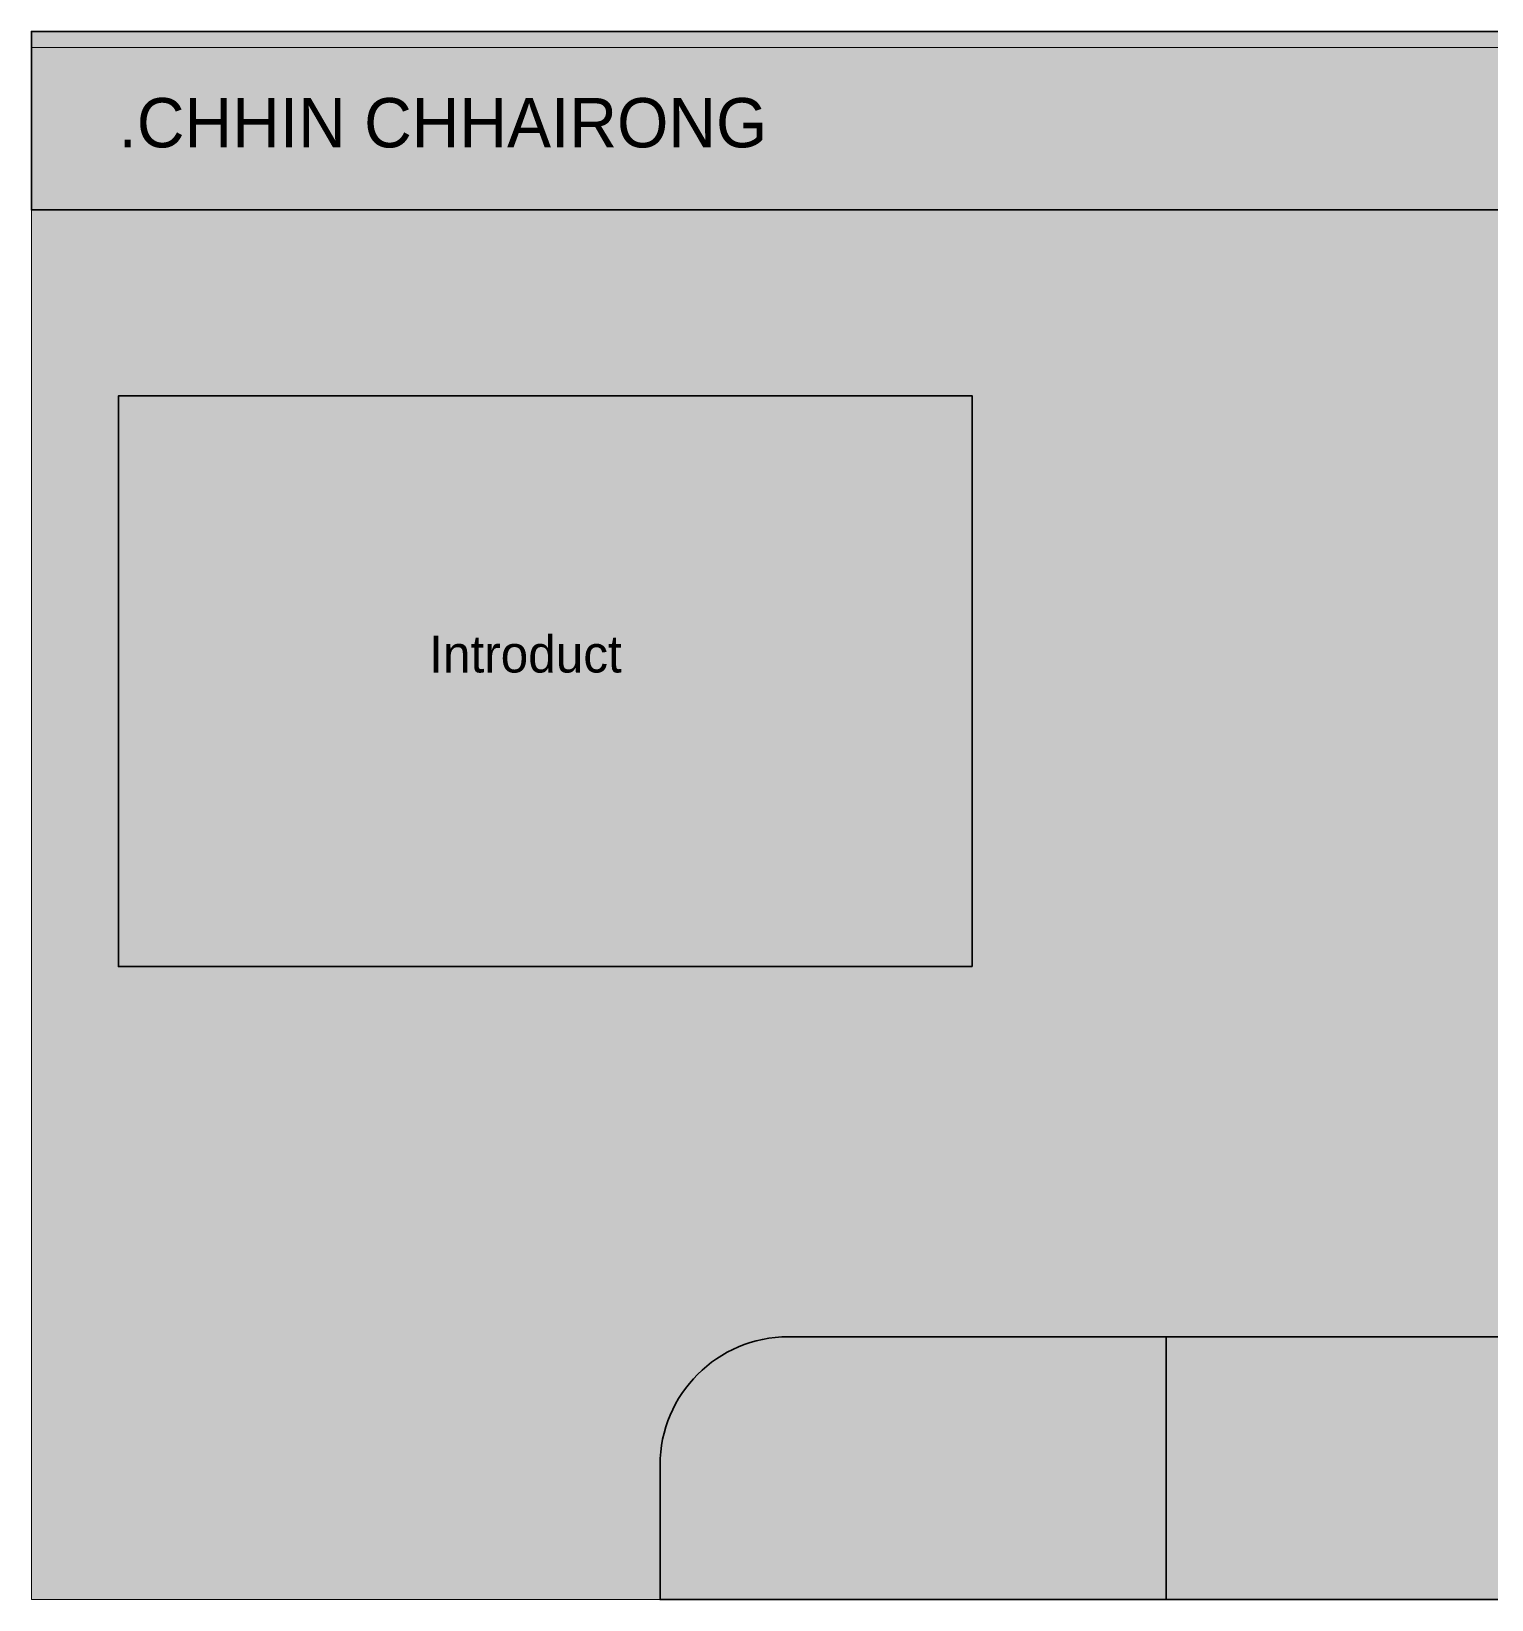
# Model space of a CAD drawing. Header units: centimetres. Extents: x 0 to 205, y -38 to 21.
# Drawn here: x 0 to 35.48, y -38.1 to 0 of the extents above; entities that cross this region are included whole.
import ezdxf

# ---------------------------------------------------------------- set-up
doc = ezdxf.new("R2010")
doc.units = ezdxf.units.CM
doc.header["$MEASUREMENT"] = 0
doc.layers.add('Layer 1', color=7, linetype='Continuous', lineweight=0)

msp = doc.modelspace()

# ---------------------------------------------------------------- hatches: boundary and pattern name
at = {"layer": 'Layer 1', "true_color": 0x39a7ff, "transparency": 33554687}
h = msp.add_hatch(color=140, dxfattribs=at)
h.dxf.hatch_style = 2
h.paths.add_polyline_path([(67.733, -4.339), (0, -4.339), (0, 0), (67.733, 0)])
at = {"layer": 'Layer 1', "true_color": 0xe0f4ff, "transparency": 33554687}
h = msp.add_hatch(color=7, dxfattribs=at)
h.dxf.hatch_style = 2
h.paths.add_polyline_path([(67.733, -0.388), (0, -0.388), (0, -38.1), (67.733, -38.1)])
at = {"layer": 'Layer 1', "true_color": 0x39a7ff, "transparency": 33554687}
h = msp.add_hatch(color=140, dxfattribs=at)
h.dxf.hatch_style = 2
h.paths.add_polyline_path([(22.86, -22.719), (2.117, -22.719), (2.117, -8.855), (22.86, -8.855)])
at = {"layer": 'Layer 1', "true_color": 0x87c4ff, "transparency": 33554687}
h = msp.add_hatch(color=151, dxfattribs=at)
h.dxf.hatch_style = 2
edge = h.paths.add_edge_path()
edge.add_spline(control_points=[(53.693, -38.1), (53.693, -38.1), (15.275, -38.1), (15.275, -38.1), (15.275, -38.1), (15.275, -34.831), (15.275, -34.831), (15.275, -33.11), (16.67, -31.715), (18.391, -31.715), (18.391, -31.715), (50.577, -31.715), (50.577, -31.715), (52.298, -31.715), (53.693, -33.11), (53.693, -34.831), (53.693, -34.831), (53.693, -38.1), (53.693, -38.1)], knot_values=[0, 0, 0, 0, 1, 1, 1, 2, 2, 2, 3, 3, 3, 4, 4, 4, 5, 5, 5, 6, 6, 6, 6], degree=3, periodic=0)
at = {"layer": 'Layer 1', "true_color": 0x39a7ff, "transparency": 33554687}
h = msp.add_hatch(color=140, dxfattribs=at)
h.dxf.hatch_style = 2
edge = h.paths.add_edge_path()
edge.add_spline(control_points=[(27.57, -31.715), (27.57, -31.715), (27.57, -38.1), (27.57, -38.1), (27.57, -38.1), (27.57, -31.715), (27.57, -31.715)], knot_values=[0, 0, 0, 0, 1, 1, 1, 2, 2, 2, 2], degree=3, periodic=0)

# ---------------------------------------------------------------- linework, layer by layer
at = {"layer": 'Layer 1', "color": 18, "lineweight": 35, "true_color": 0x000000}
for points in [[(67.733, -4.339), (0, -4.339), (0, 0), (67.733, 0)], [(22.86, -22.719), (2.117, -22.719), (2.117, -8.855), (22.86, -8.855)]]:
    msp.add_lwpolyline(points, close=True, dxfattribs=at)
at = {"layer": 'Layer 1'}
msp.add_lwpolyline([(67.733, -0.388), (0, -0.388), (0, -38.1), (67.733, -38.1)], close=True, dxfattribs=at)
at = {"layer": 'Layer 1', "color": 18, "lineweight": 35, "true_color": 0x000000}
for points, knots in [([(53.693, -38.1), (53.693, -38.1), (15.275, -38.1), (15.275, -38.1), (15.275, -38.1), (15.275, -34.831), (15.275, -34.831), (15.275, -33.11), (16.67, -31.715), (18.391, -31.715), (18.391, -31.715), (50.577, -31.715), (50.577, -31.715), (52.298, -31.715), (53.693, -33.11), (53.693, -34.831), (53.693, -34.831), (53.693, -38.1), (53.693, -38.1)], [0, 0, 0, 0, 1, 1, 1, 2, 2, 2, 3, 3, 3, 4, 4, 4, 5, 5, 5, 6, 6, 6, 6]), ([(27.57, -31.715), (27.57, -31.715), (27.57, -38.1), (27.57, -38.1), (27.57, -38.1), (27.57, -31.715), (27.57, -31.715)], [0, 0, 0, 0, 1, 1, 1, 2, 2, 2, 2])]:
    msp.add_open_spline(points, degree=3, knots=knots, dxfattribs=at)

# ---------------------------------------------------------------- texts
at = {"layer": 'Layer 1', "char_height": 0.2, "attachment_point": 7}
for s, insert in [('\\C7;\\c16642781;\\FMyriad Pro|b0|i0|c1;\\H1.198880;\\W1.000000;.CHHIN CHHAIRONG', (2.117, -2.836)), ('\\C7;\\c16642781;\\FMyriad Pro|b0|i0|c1;\\H0.899160;\\W1.000000;Introduct', (9.666, -15.589))]:
    msp.add_mtext(s, dxfattribs=dict(at, insert=insert))

doc.saveas('drawing.dxf')
